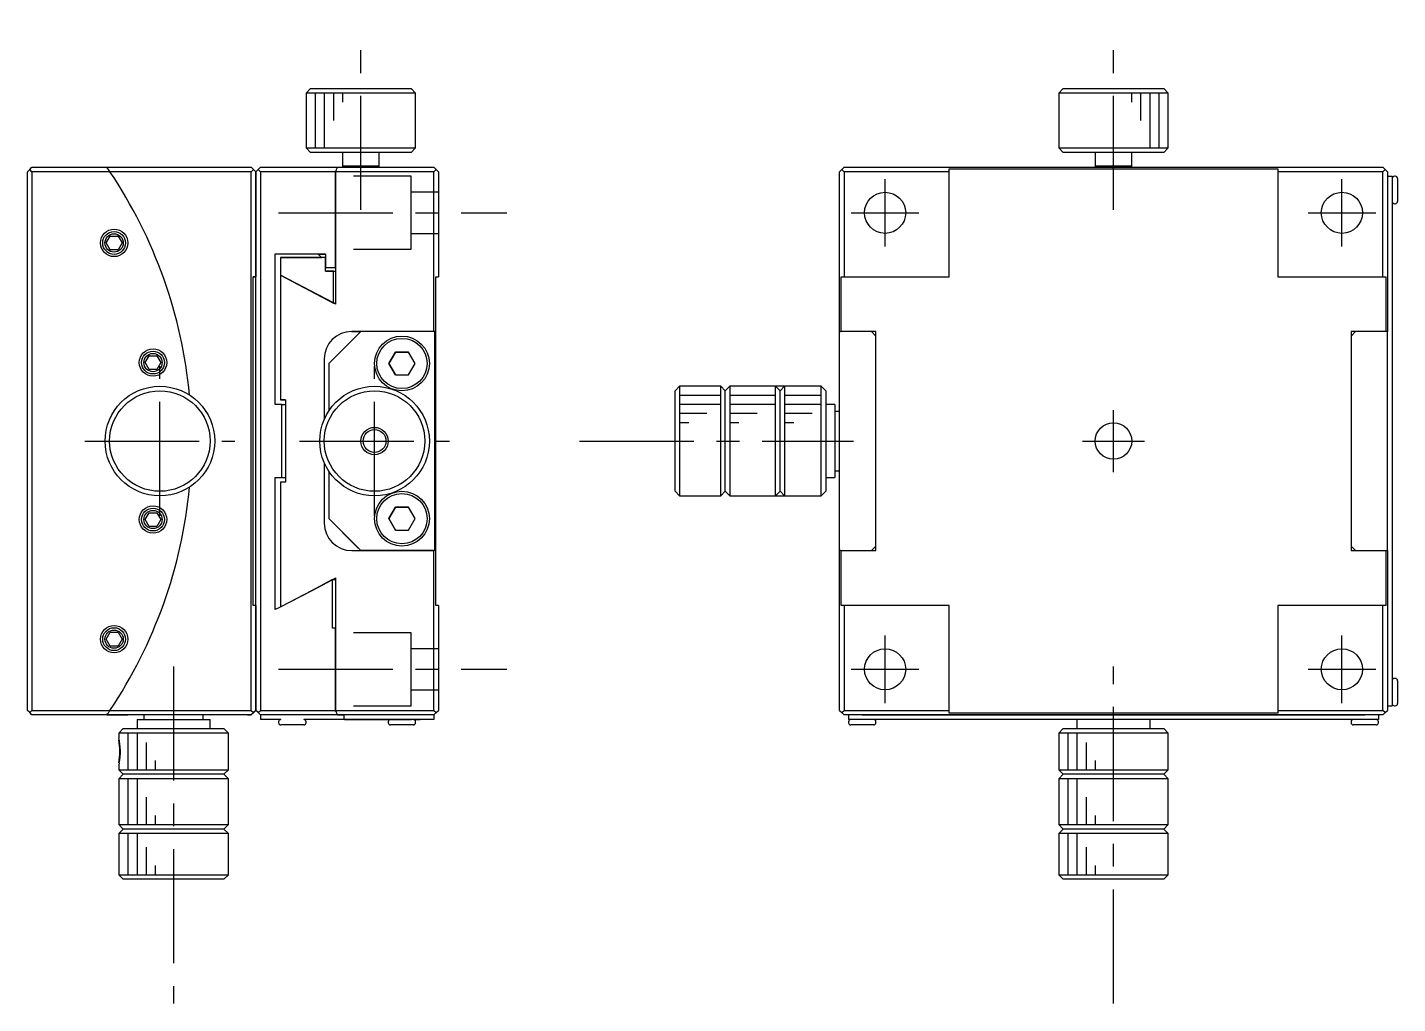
# Model space of a CAD drawing. Extents: x 71 to 397, y -9 to 236.
# Drawn here: x 246.8 to 396.8, y 68.9 to 175.9 of the extents above; entities that cross this region are included whole.
import ezdxf

# ---------------------------------------------------------------- set-up
doc = ezdxf.new("R2010")
doc.units = 0
doc.header["$LTSCALE"] = 10
doc.linetypes.add('CENTER', pattern=[2, 1.25, -0.25, 0.25, -0.25])
doc.linetypes.add('DASHED', pattern=[3.5, 2, -1.5])
doc.layers.get('0').update_dxf_attribs({"linetype": 'CONTINUOUS'})
doc.layers.add('CENTER', color=1, linetype='CENTER')

msp = doc.modelspace()

# ---------------------------------------------------------------- linework, layer by layer
at = {"color": 7, "linetype": 'CONTINUOUS'}
for p, q in [((277.833135, 169.159496), (277.333135, 168.659496)), ((289.333135, 168.659496), (277.333135, 168.659496)), ((277.333135, 168.659496), (277.333135, 162.659496)), ((277.833135, 169.159496), (288.833135, 169.159496)), ((289.333135, 168.659496), (288.833135, 169.159496)), ((289.333135, 162.659496), (289.333135, 168.659496)), ((360.224939, 169.159496), (359.724939, 168.659496)), ((365.724939, 168.659496), (359.724939, 168.659496)), ((359.724939, 168.659496), (359.724939, 162.659496)), ((360.224939, 169.159496), (365.724939, 169.159496)), ((365.724939, 169.159496), (371.224939, 169.159496)), ((371.724939, 168.659496), (365.724939, 168.659496)), ((371.724939, 168.659496), (371.224939, 169.159496)), ((371.724939, 162.659496), (371.724939, 168.659496)), ((277.333135, 162.659496), (289.333135, 162.659496)), ((277.333135, 162.659496), (277.833135, 162.159496)), ((288.833135, 162.159496), (277.833135, 162.159496)), ((281.333135, 162.159496), (281.333135, 160.659496)), ((285.333135, 160.659496), (285.333135, 162.159496)), ((288.833135, 162.159496), (289.333135, 162.659496)), ((359.724939, 162.659496), (371.724939, 162.659496)), ((359.724939, 162.659496), (360.224939, 162.159496)), ((371.224939, 162.159496), (360.224939, 162.159496)), ((363.724939, 162.159496), (363.724939, 160.659496)), ((367.724939, 160.659496), (367.724939, 162.159496)), ((371.224939, 162.159496), (371.724939, 162.659496)), ((247.083135, 160.29407), (247.333135, 160.54407)), ((247.333135, 160.54407), (255.52524, 160.54407)), ((255.52524, 160.54407), (271.333135, 160.54407)), ((271.333135, 160.54407), (271.583135, 160.29407)), ((272.083135, 160.29407), (272.333135, 160.54407)), ((272.333135, 160.54407), (280.78783, 160.54407)), ((280.78783, 160.54407), (291.333135, 160.54407)), ((285.33314, 160.659496), (281.33313, 160.659496)), ((281.333135, 160.664496), (281.333135, 160.659496)), ((281.333135, 160.659496), (281.333135, 160.544089)), ((281.333135, 160.659496), (281.333135, 160.654496)), ((285.333135, 160.659496), (285.333135, 160.664496)), ((285.333135, 160.544089), (285.333135, 160.659496)), ((285.333135, 160.654496), (285.333135, 160.659496)), ((291.333135, 160.54407), (291.583135, 160.29407)), ((336.224939, 160.54407), (335.974939, 160.29407)), ((336.224939, 160.54407), (367.724939, 160.54407)), ((367.724944, 160.659496), (363.724934, 160.659496)), ((363.724939, 160.664496), (363.724939, 160.659496)), ((363.724939, 160.659496), (363.724939, 160.654496)), ((363.724939, 160.659496), (363.724939, 160.544089)), ((367.724939, 160.659496), (367.724939, 160.664496)), ((367.724939, 160.654496), (367.724939, 160.659496)), ((367.724939, 160.544089), (367.724939, 160.659496)), ((367.724939, 160.54407), (395.224939, 160.54407)), ((395.474939, 160.29407), (395.224939, 160.54407)), ((246.833135, 160.04407), (247.083135, 160.29407)), ((246.833135, 101.04407), (246.833135, 160.04407)), ((247.333135, 160.04407), (247.083135, 160.29407)), ((247.333135, 160.04407), (247.333135, 101.04407)), ((255.864374, 160.04407), (247.333135, 160.04407)), ((271.333135, 160.04407), (255.864374, 160.04407)), ((271.583135, 160.29407), (271.333135, 160.04407)), ((271.333135, 101.04407), (271.333135, 160.04407)), ((271.833135, 160.04407), (271.583135, 160.29407)), ((272.083135, 160.29407), (271.833135, 160.04407)), ((271.833135, 160.04407), (271.833135, 148.54407)), ((271.833135, 148.54407), (271.833135, 160.04407)), ((272.333135, 160.04407), (272.083135, 160.29407)), ((280.571771, 160.04407), (272.333135, 160.04407)), ((272.333135, 160.04407), (272.333135, 101.04407)), ((280.571771, 160.04407), (280.571771, 149.54407)), ((291.333135, 160.04407), (280.571771, 160.04407)), ((280.571771, 149.54407), (280.571771, 160.04407)), ((291.583135, 160.29407), (291.333135, 160.04407)), ((291.333135, 142.54407), (291.333135, 160.04407)), ((291.833135, 160.04407), (291.583135, 160.29407)), ((291.833135, 160.04407), (291.833135, 148.54407)), ((335.974939, 160.29407), (335.724939, 160.04407)), ((335.724939, 142.54407), (335.724939, 160.04407)), ((336.224939, 160.04407), (335.974939, 160.29407)), ((347.724939, 160.04407), (336.224939, 160.04407)), ((336.224939, 160.04407), (336.224939, 148.54407)), ((347.724939, 160.34407), (383.724939, 160.34407)), ((347.724939, 160.04407), (347.724939, 160.34407)), ((347.724939, 148.54407), (347.724939, 160.04407)), ((383.724939, 160.34407), (383.724939, 160.04407)), ((395.224939, 160.04407), (383.724939, 160.04407)), ((383.724939, 160.04407), (383.724939, 148.54407)), ((395.224939, 160.04407), (395.474939, 160.29407)), ((395.224939, 148.54407), (395.224939, 160.04407)), ((395.724939, 160.04407), (395.474939, 160.29407)), ((395.724939, 160.04407), (395.724939, 142.54407)), ((395.724939, 159.54407), (396.224939, 159.54407)), ((395.724939, 159.54407), (396.224939, 159.54407)), ((396.224939, 159.54407), (396.224939, 158.04407)), ((396.574939, 159.54407), (396.474939, 159.54407)), ((396.824939, 159.29407), (396.824939, 156.79407)), ((396.224939, 158.04407), (396.224939, 103.04407)), ((396.474939, 156.54407), (396.574939, 156.54407)), ((255.45711, 152.24407), (255.890122, 152.99407)), ((255.890122, 152.99407), (256.756148, 152.99407)), ((256.756148, 152.99407), (257.189161, 152.24407)), ((255.890122, 151.49407), (255.45711, 152.24407)), ((256.756148, 151.49407), (255.890122, 151.49407)), ((257.189161, 152.24407), (256.756148, 151.49407)), ((273.970081, 151.04407), (279.479273, 151.04407)), ((273.970081, 134.54407), (273.970081, 151.04407)), ((279.479273, 150.659496), (274.524841, 150.659496)), ((274.524841, 150.659496), (274.524841, 148.719496)), ((274.524841, 150.659496), (279.011909, 150.659496)), ((278.713135, 151.04405), (278.713135, 150.95827)), ((278.713135, 150.95827), (278.963135, 150.70827)), ((279.479273, 150.95827), (278.713135, 150.95827)), ((278.963135, 150.70827), (279.011909, 150.659496)), ((279.011909, 150.659496), (278.963135, 150.659496)), ((279.479273, 150.659496), (278.963135, 150.659496)), ((279.479273, 151.04407), (279.479273, 150.659496)), ((279.479273, 149.54407), (279.479273, 150.659496)), ((279.479273, 150.659496), (279.479273, 149.54407)), ((271.533135, 148.54407), (271.833135, 148.54407)), ((271.533135, 112.54407), (271.533135, 148.54407)), ((271.833135, 148.54407), (271.533135, 148.54407)), ((271.833135, 112.54407), (271.833135, 148.54407)), ((274.524841, 148.719496), (280.353497, 145.65954)), ((274.524841, 148.719496), (274.524841, 135.04407)), ((280.398185, 145.635904), (274.524841, 148.719496)), ((279.479273, 149.159496), (279.479273, 149.54407)), ((279.479273, 149.54407), (280.571771, 149.54407)), ((280.353497, 149.159496), (279.479273, 149.159496)), ((279.479273, 149.159496), (280.571771, 149.159496)), ((280.353497, 145.65954), (280.353497, 149.159496)), ((280.353497, 149.159496), (280.571771, 149.159496)), ((280.571771, 149.54407), (280.571771, 145.54407)), ((291.533135, 148.54407), (291.833135, 148.54407)), ((291.533135, 142.54407), (291.533135, 148.54407)), ((291.533135, 148.54407), (291.833135, 148.54407)), ((335.924939, 142.54407), (335.924939, 148.54407)), ((335.924939, 148.54407), (336.224939, 148.54407)), ((336.224939, 148.54407), (347.724939, 148.54407)), ((383.724939, 148.54407), (395.224939, 148.54407)), ((395.224939, 148.54407), (395.524939, 148.54407)), ((395.524939, 148.54407), (395.524939, 142.54407)), ((280.353497, 145.65954), (280.571771, 145.65954)), ((280.571771, 145.54407), (280.398185, 145.635904)), ((283.333135, 142.54407), (279.833135, 139.04407)), ((283.333135, 142.54407), (282.333135, 142.54407)), ((282.333135, 142.54407), (283.333135, 142.54407)), ((291.333135, 142.54407), (283.333135, 142.54407)), ((291.333135, 142.54407), (283.333135, 142.54407)), ((291.433135, 142.54407), (291.333135, 142.54407)), ((291.433135, 118.54407), (291.433135, 142.54407)), ((291.433135, 142.54407), (291.533135, 142.54407)), ((291.533135, 142.54407), (291.433135, 142.54407)), ((291.533135, 118.54407), (291.533135, 142.54407)), ((335.724939, 132.54407), (335.724939, 142.54407)), ((335.724939, 142.54407), (335.824939, 142.54407)), ((335.924939, 142.54407), (335.824939, 142.54407)), ((339.724939, 142.54407), (335.924939, 142.54407)), ((339.724939, 142.04407), (339.224939, 142.54407)), ((339.724939, 118.54407), (339.724939, 142.54407)), ((391.724939, 142.04407), (392.224939, 142.54407)), ((395.524939, 142.54407), (391.724939, 142.54407)), ((391.724939, 142.54407), (391.724939, 118.54407)), ((395.724939, 142.54407), (395.524939, 142.54407)), ((395.724939, 118.54407), (395.724939, 142.54407)), ((259.71711, 139.13907), (260.150122, 139.88907)), ((260.150122, 139.88907), (261.016148, 139.88907)), ((261.016148, 139.88907), (261.449161, 139.13907)), ((279.333135, 139.54407), (279.333135, 132.941985)), ((287.111447, 140.29407), (286.38976, 139.04407)), ((286.38976, 139.04407), (287.111447, 140.29407)), ((288.554823, 140.29407), (287.111447, 140.29407)), ((287.111447, 140.29407), (288.554823, 140.29407)), ((289.276511, 139.04407), (288.554823, 140.29407)), ((260.150122, 138.38907), (259.71711, 139.13907)), ((261.016148, 138.38907), (260.150122, 138.38907)), ((261.449161, 139.13907), (261.016148, 138.38907)), ((279.833135, 139.04407), (279.833135, 133.860694)), ((286.38976, 139.04407), (287.111447, 137.79407)), ((287.111447, 137.79407), (286.38976, 139.04407)), ((288.554823, 137.79407), (289.276511, 139.04407)), ((287.111447, 137.79407), (288.554823, 137.79407)), ((318.224939, 136.54407), (317.724939, 136.04407)), ((318.224939, 136.54407), (318.224939, 130.54407)), ((322.724939, 136.54407), (318.224939, 136.54407)), ((322.724939, 130.54407), (322.724939, 136.54407)), ((323.224939, 136.04407), (322.724939, 136.54407)), ((323.724939, 136.54407), (323.224939, 136.04407)), ((323.724939, 136.54407), (323.724939, 124.54407)), ((328.724939, 136.54407), (323.724939, 136.54407)), ((328.724939, 136.54407), (327.609513, 136.54407)), ((328.724939, 130.54407), (328.724939, 136.54407)), ((329.724939, 136.54407), (328.724939, 136.54407)), ((329.224939, 136.04407), (328.724939, 136.54407)), ((329.724939, 136.54407), (329.224939, 136.04407)), ((329.724939, 136.54407), (329.724939, 124.54407)), ((333.609513, 136.54407), (329.724939, 136.54407)), ((333.724939, 136.54407), (329.724939, 136.54407)), ((333.724939, 124.54407), (333.724939, 136.54407)), ((334.224939, 136.04407), (333.724939, 136.54407)), ((274.524841, 135.04407), (275.078688, 135.04407)), ((275.078688, 135.04407), (274.524841, 135.04407)), ((275.078688, 135.04407), (275.078688, 126.04407)), ((317.724939, 130.54407), (317.724939, 136.04407)), ((323.224939, 130.54407), (323.224939, 136.04407)), ((329.224939, 130.54407), (329.224939, 136.04407)), ((334.224939, 136.04407), (334.224939, 125.04407)), ((274.69109, 134.54407), (273.970081, 134.54407)), ((274.69109, 126.54407), (274.69109, 134.54407)), ((274.69109, 134.54407), (275.078688, 134.54407)), ((335.224939, 134.54407), (334.224939, 134.54407)), ((335.224939, 134.54407), (335.224939, 126.54407)), ((335.724939, 133.79407), (335.224939, 133.79407)), ((335.724939, 118.54407), (335.724939, 132.54407)), ((317.724939, 125.04407), (317.724939, 130.54407)), ((318.224939, 130.54407), (318.224939, 124.54407)), ((322.724939, 124.54407), (322.724939, 130.54407)), ((323.224939, 125.04407), (323.224939, 130.54407)), ((328.724939, 124.54407), (328.724939, 130.54407)), ((329.224939, 125.04407), (329.224939, 130.54407)), ((279.333135, 128.146154), (279.333135, 121.54407)), ((273.970081, 126.54407), (274.69109, 126.54407)), ((273.970081, 112.079968), (273.970081, 126.54407)), ((274.524841, 126.04407), (274.524841, 112.368643)), ((275.078688, 126.04407), (274.524841, 126.04407)), ((274.69109, 126.54407), (275.078688, 126.54407)), ((279.833135, 127.227445), (279.833135, 122.04407)), ((334.224939, 126.54407), (335.224939, 126.54407)), ((335.224939, 127.29407), (335.724939, 127.29407)), ((317.724939, 125.04407), (318.224939, 124.54407)), ((318.224939, 124.54407), (322.724939, 124.54407)), ((322.724939, 124.54407), (323.224939, 125.04407)), ((323.224939, 125.04407), (323.724939, 124.54407)), ((323.724939, 124.54407), (328.724939, 124.54407)), ((327.609513, 124.54407), (328.724939, 124.54407)), ((328.724939, 124.54407), (329.224939, 125.04407)), ((328.724939, 124.54407), (329.724939, 124.54407)), ((329.224939, 125.04407), (329.724939, 124.54407)), ((329.724939, 124.54407), (333.609513, 124.54407)), ((329.724939, 124.54407), (333.724939, 124.54407)), ((333.724939, 124.54407), (334.224939, 125.04407)), ((287.111447, 123.29407), (286.38976, 122.04407)), ((286.38976, 122.04407), (287.111447, 123.29407)), ((288.554823, 123.29407), (287.111447, 123.29407)), ((287.111447, 123.29407), (288.554823, 123.29407)), ((289.276511, 122.04407), (288.554823, 123.29407)), ((259.71711, 121.94907), (260.150122, 122.69907)), ((260.150122, 121.19907), (259.71711, 121.94907)), ((260.150122, 122.69907), (261.016148, 122.69907)), ((261.016148, 122.69907), (261.449161, 121.94907)), ((261.449161, 121.94907), (261.016148, 121.19907)), ((279.833135, 122.04407), (283.333135, 118.54407)), ((282.833135, 119.04407), (279.833135, 122.04407)), ((286.38976, 122.04407), (287.111447, 120.79407)), ((287.111447, 120.79407), (286.38976, 122.04407)), ((288.554823, 120.79407), (289.276511, 122.04407)), ((261.016148, 121.19907), (260.150122, 121.19907)), ((287.111447, 120.79407), (288.554823, 120.79407)), ((282.333135, 118.54407), (283.333135, 118.54407)), ((282.833135, 119.04407), (283.333135, 118.54407)), ((291.333135, 118.54407), (283.333135, 118.54407)), ((283.333135, 118.54407), (291.333135, 118.54407)), ((291.433135, 118.54407), (291.333135, 118.54407)), ((291.333135, 101.04407), (291.333135, 118.54407)), ((291.433135, 118.54407), (291.533135, 118.54407)), ((291.533135, 112.54407), (291.533135, 118.54407)), ((335.824939, 118.54407), (335.724939, 118.54407)), ((335.724939, 101.04407), (335.724939, 118.54407)), ((335.824939, 118.54407), (335.924939, 118.54407)), ((335.924939, 112.54407), (335.924939, 118.54407)), ((335.924939, 118.54407), (339.724939, 118.54407)), ((339.224939, 118.54407), (339.724939, 119.04407)), ((392.224939, 118.54407), (391.724939, 119.04407)), ((391.724939, 118.54407), (395.524939, 118.54407)), ((395.524939, 118.54407), (395.524939, 112.54407)), ((395.524939, 118.54407), (395.724939, 118.54407)), ((395.724939, 118.54407), (395.724939, 101.04407)), ((280.32756, 115.414882), (280.571771, 115.54407)), ((280.571771, 115.54407), (280.571771, 110.04407)), ((274.524841, 112.368643), (277.91482, 114.142636)), ((277.91482, 114.142636), (274.56375, 112.388908)), ((277.91482, 114.142636), (280.258285, 115.378249)), ((280.244318, 115.370864), (277.91482, 114.142636)), ((280.244318, 110.04407), (280.244318, 115.370864)), ((280.244318, 115.370864), (280.571771, 115.370864)), ((280.258285, 115.378249), (280.32756, 115.414882)), ((271.833135, 112.54407), (271.533135, 112.54407)), ((271.833135, 112.54407), (271.833135, 101.04407)), ((271.833135, 101.04407), (271.833135, 112.54407)), ((291.833135, 112.54407), (291.533135, 112.54407)), ((291.833135, 112.54407), (291.833135, 101.04407)), ((336.224939, 112.54407), (335.924939, 112.54407)), ((336.224939, 112.54407), (336.224939, 101.04407)), ((347.724939, 112.54407), (336.224939, 112.54407)), ((347.724939, 101.04407), (347.724939, 112.54407)), ((383.724939, 112.54407), (383.724939, 101.04407)), ((395.224939, 112.54407), (383.724939, 112.54407)), ((395.224939, 101.04407), (395.224939, 112.54407)), ((395.524939, 112.54407), (395.224939, 112.54407)), ((274.436149, 112.322459), (273.970081, 112.079968)), ((274.56375, 112.388908), (274.436149, 112.322459)), ((255.45711, 108.84407), (255.890122, 109.59407)), ((255.890122, 109.59407), (256.756148, 109.59407)), ((256.756148, 109.59407), (257.189161, 108.84407)), ((280.571771, 110.04407), (280.244318, 110.04407)), ((280.571771, 110.04407), (280.571771, 101.04407)), ((280.571771, 101.04407), (280.571771, 110.04407)), ((255.890122, 108.09407), (255.45711, 108.84407)), ((256.756148, 108.09407), (255.890122, 108.09407)), ((257.189161, 108.84407), (256.756148, 108.09407)), ((396.574939, 104.54407), (396.474939, 104.54407)), ((396.824939, 104.29407), (396.824939, 101.79407)), ((396.224939, 103.04407), (396.224939, 101.54407)), ((247.083135, 100.79407), (246.833135, 101.04407)), ((247.083135, 100.79407), (247.333135, 101.04407)), ((247.333135, 100.54407), (247.083135, 100.79407)), ((247.333135, 101.04407), (255.864374, 101.04407)), ((255.52524, 100.54407), (247.333135, 100.54407)), ((271.333135, 100.54407), (255.52524, 100.54407)), ((255.52524, 100.54407), (257.833135, 100.54407)), ((255.864374, 101.04407), (271.333135, 101.04407)), ((260.333135, 100.54407), (257.333135, 100.54407)), ((257.833135, 100.54407), (257.333135, 100.54407)), ((259.583135, 100.54407), (259.583135, 100.04407)), ((261.333135, 100.54407), (260.333135, 100.54407)), ((270.933135, 100.54407), (261.333135, 100.54407)), ((266.083135, 100.04407), (266.083135, 100.54407)), ((271.333135, 100.54407), (270.933135, 100.54407)), ((270.933135, 100.54407), (271.333135, 100.54407)), ((270.933135, 100.54407), (271.333135, 100.54407)), ((271.333135, 101.04407), (271.583135, 100.79407)), ((271.583135, 100.79407), (271.333135, 100.54407)), ((271.533135, 100.74407), (271.333135, 100.54407)), ((271.533135, 100.74407), (271.833135, 101.04407)), ((271.833135, 101.04407), (271.583135, 100.79407)), ((272.083135, 100.79407), (271.833135, 101.04407)), ((272.083135, 100.79407), (272.333135, 101.04407)), ((272.333135, 100.54407), (272.083135, 100.79407)), ((272.333135, 101.04407), (280.571771, 101.04407)), ((272.333135, 100.54407), (272.333135, 100.04407)), ((280.78783, 100.54407), (272.333135, 100.54407)), ((280.571771, 101.04407), (291.333135, 101.04407)), ((291.333135, 100.54407), (280.78783, 100.54407)), ((280.78783, 100.54407), (281.487222, 100.54407)), ((281.487222, 100.54407), (281.487222, 100.04407)), ((291.333135, 101.04407), (291.583135, 100.79407)), ((291.583135, 100.79407), (291.333135, 100.54407)), ((291.333135, 100.54407), (291.583135, 100.79407)), ((291.333135, 100.54407), (291.333135, 100.04407)), ((291.533135, 100.74407), (291.833135, 101.04407)), ((291.833135, 101.04407), (291.533135, 100.74407)), ((291.583135, 100.79407), (291.833135, 101.04407)), ((291.583135, 100.79407), (291.833135, 101.04407)), ((335.724939, 101.04407), (335.974939, 100.79407)), ((335.974939, 100.79407), (336.224939, 101.04407)), ((335.974939, 100.79407), (336.224939, 100.54407)), ((336.224939, 101.04407), (347.724939, 101.04407)), ((338.224939, 100.54407), (336.224939, 100.54407)), ((336.724939, 100.54407), (336.724939, 100.04407)), ((336.724939, 100.54407), (336.724939, 100.04407)), ((338.224939, 100.54407), (393.224939, 100.54407)), ((393.224939, 100.54407), (338.224939, 100.54407)), ((347.724939, 100.74407), (347.724939, 101.04407)), ((383.724939, 100.74407), (347.724939, 100.74407)), ((383.724939, 101.04407), (383.724939, 100.74407)), ((383.724939, 101.04407), (395.224939, 101.04407)), ((395.224939, 100.54407), (393.224939, 100.54407)), ((394.724939, 100.54407), (394.724939, 100.04407)), ((394.724939, 100.54407), (394.724939, 100.04407)), ((395.474939, 100.79407), (395.224939, 101.04407)), ((395.224939, 100.54407), (395.474939, 100.79407)), ((395.474939, 100.79407), (395.724939, 101.04407)), ((395.724939, 101.54407), (396.224939, 101.54407)), ((395.724939, 101.54407), (396.224939, 101.54407)), ((396.474939, 101.54407), (396.574939, 101.54407)), ((257.333135, 99.04407), (256.833135, 98.54407)), ((257.333135, 99.04407), (268.333135, 99.04407)), ((258.833135, 100.04407), (258.833135, 99.04407)), ((258.833135, 100.04407), (266.833135, 100.04407)), ((266.833135, 99.04407), (266.833135, 100.04407)), ((268.833135, 98.54407), (268.333135, 99.04407)), ((273.833135, 100.04407), (272.333135, 100.04407)), ((274.583135, 100.04407), (273.833135, 100.04407)), ((274.333135, 99.79407), (274.333135, 99.69407)), ((277.083135, 99.44407), (274.583135, 99.44407)), ((275.708135, 99.44407), (275.083135, 99.44407)), ((275.958135, 99.44407), (275.708135, 99.44407)), ((276.583135, 99.44407), (275.958135, 99.44407)), ((280.33131, 100.04407), (277.083135, 100.04407)), ((277.333135, 99.69407), (277.333135, 99.79407)), ((281.256961, 100.04407), (280.33131, 100.04407)), ((281.487222, 100.04407), (281.256961, 100.04407)), ((282.487222, 100.04407), (281.487222, 100.04407)), ((281.557563, 100.04407), (281.487222, 100.04407)), ((281.557563, 100.04407), (285.909761, 100.04407)), ((289.833135, 100.04407), (282.487222, 100.04407)), ((285.909761, 100.04407), (286.08491, 100.04407)), ((285.909761, 100.04407), (286.576589, 100.04407)), ((286.08491, 100.04407), (286.241738, 100.04407)), ((286.08491, 100.04407), (286.576589, 100.04407)), ((286.241738, 100.04407), (286.380207, 100.04407)), ((286.241738, 100.04407), (286.576589, 100.04407)), ((286.333135, 99.79407), (286.333135, 99.69407)), ((286.380207, 100.04407), (286.500283, 100.04407)), ((286.380207, 100.04407), (286.576589, 100.04407)), ((286.500283, 100.04407), (286.601935, 100.04407)), ((289.083135, 99.44407), (286.583135, 99.44407)), ((286.601935, 100.04407), (286.68514, 100.04407)), ((286.68514, 100.04407), (286.749876, 100.04407)), ((286.749876, 100.04407), (286.796127, 100.04407)), ((286.783135, 100.04407), (286.833135, 100.04407)), ((286.783135, 100.04407), (288.883135, 100.04407)), ((286.796127, 100.04407), (286.823883, 100.04407)), ((287.708135, 99.44407), (287.083135, 99.44407)), ((287.958135, 99.44407), (287.708135, 99.44407)), ((288.583135, 99.44407), (287.958135, 99.44407)), ((288.833135, 100.04407), (288.883135, 100.04407)), ((288.833135, 100.04407), (288.883135, 100.04407)), ((288.833135, 100.04407), (288.883135, 100.04407)), ((289.082279, 100.04407), (289.833135, 100.04407)), ((289.833135, 100.04407), (289.083135, 100.04407)), ((289.860514, 100.04407), (289.083135, 100.04407)), ((289.083135, 100.04407), (289.592687, 100.04407)), ((289.089682, 100.04407), (289.592687, 100.04407)), ((289.860514, 100.04407), (289.089682, 100.04407)), ((289.333135, 99.69407), (289.333135, 99.79407)), ((290.833135, 100.04407), (289.833135, 100.04407)), ((291.333135, 100.04407), (289.833135, 100.04407)), ((291.333135, 100.04407), (289.833135, 100.04407)), ((338.224939, 100.04407), (336.724939, 100.04407)), ((336.724939, 99.79407), (336.724939, 99.69407)), ((339.474939, 99.44407), (336.974939, 99.44407)), ((393.224939, 100.04407), (338.224939, 100.04407)), ((339.724939, 99.69407), (339.724939, 99.79407)), ((360.224939, 99.04407), (359.724939, 98.54407)), ((360.224939, 99.04407), (371.224939, 99.04407)), ((361.724939, 100.04407), (361.724939, 99.04407)), ((369.724939, 99.04407), (369.724939, 100.04407)), ((371.724939, 98.54407), (371.224939, 99.04407)), ((391.724939, 99.79407), (391.724939, 99.69407)), ((394.474939, 99.44407), (391.974939, 99.44407)), ((394.724939, 100.04407), (393.224939, 100.04407)), ((394.724939, 99.69407), (394.724939, 99.79407)), ((256.833135, 98.54407), (256.833135, 98.044065)), ((268.833135, 98.54407), (256.833135, 98.54407)), ((268.833135, 94.54407), (268.833135, 98.54407)), ((371.724939, 98.54407), (359.724939, 98.54407)), ((359.724939, 98.54407), (359.724939, 94.54407)), ((371.724939, 94.54407), (371.724939, 98.54407)), ((256.833135, 95.044075), (256.833135, 94.54407)), ((256.833135, 94.54407), (257.333135, 94.04407)), ((256.833135, 94.54407), (268.833135, 94.54407)), ((268.333135, 94.04407), (268.833135, 94.54407)), ((359.724939, 94.54407), (371.724939, 94.54407)), ((359.724939, 94.54407), (360.224939, 94.04407)), ((371.224939, 94.04407), (371.724939, 94.54407)), ((257.333135, 94.04407), (256.833135, 93.54407)), ((256.833135, 93.54407), (256.833135, 88.54407)), ((268.833135, 93.54407), (256.833135, 93.54407)), ((268.333135, 94.04407), (257.333135, 94.04407)), ((268.833135, 93.54407), (268.333135, 94.04407)), ((268.833135, 88.54407), (268.833135, 93.54407)), ((360.224939, 94.04407), (359.724939, 93.54407)), ((365.724939, 93.54407), (359.724939, 93.54407)), ((359.724939, 93.54407), (359.724939, 88.54407)), ((365.724939, 94.04407), (360.224939, 94.04407)), ((371.224939, 94.04407), (365.724939, 94.04407)), ((371.724939, 93.54407), (365.724939, 93.54407)), ((371.724939, 93.54407), (371.224939, 94.04407)), ((371.724939, 88.54407), (371.724939, 93.54407)), ((256.833135, 88.54407), (257.333135, 88.04407)), ((256.833135, 88.54407), (268.833135, 88.54407)), ((268.333135, 88.04407), (268.833135, 88.54407)), ((359.724939, 88.54407), (371.724939, 88.54407)), ((359.724939, 88.54407), (360.224939, 88.04407)), ((371.224939, 88.04407), (371.724939, 88.54407)), ((257.333135, 88.04407), (256.833135, 87.54407)), ((256.833135, 87.54407), (256.833135, 83.04407)), ((268.833135, 87.54407), (256.833135, 87.54407)), ((268.333135, 88.04407), (257.333135, 88.04407)), ((268.833135, 87.54407), (268.333135, 88.04407)), ((268.833135, 83.04407), (268.833135, 87.54407)), ((360.224939, 88.04407), (359.724939, 87.54407)), ((365.724939, 87.54407), (359.724939, 87.54407)), ((359.724939, 87.54407), (359.724939, 83.04407)), ((365.724939, 88.04407), (360.224939, 88.04407)), ((371.224939, 88.04407), (365.724939, 88.04407)), ((371.724939, 87.54407), (365.724939, 87.54407)), ((371.724939, 87.54407), (371.224939, 88.04407)), ((371.724939, 83.04407), (371.724939, 87.54407)), ((256.833135, 83.04407), (257.333135, 82.54407)), ((256.833135, 83.04407), (268.833135, 83.04407)), ((261.33314, 82.54407), (257.333135, 82.54407)), ((268.333135, 82.54407), (257.333135, 82.54407)), ((268.333135, 82.54407), (264.33313, 82.54407)), ((268.333135, 82.54407), (268.833135, 83.04407)), ((359.724939, 83.04407), (365.724939, 83.04407)), ((359.724939, 83.04407), (360.224939, 82.54407)), ((365.724939, 82.54407), (360.224939, 82.54407)), ((365.724939, 83.04407), (371.724939, 83.04407)), ((371.224939, 82.54407), (365.724939, 82.54407)), ((371.224939, 82.54407), (371.724939, 83.04407))]:
    msp.add_line(p, q, dxfattribs=at)
at = {"color": 3, "linetype": 'CONTINUOUS'}
for p, q in [((278.333135, 168.659496), (278.333135, 162.659496)), ((279.333135, 168.659496), (279.333135, 162.659496)), ((280.333135, 168.659496), (280.333135, 165.659496)), ((281.333135, 168.659496), (281.333135, 167.659496)), ((367.724939, 167.659496), (367.724939, 168.659496)), ((368.724939, 165.659496), (368.724939, 168.659496)), ((369.724939, 162.659496), (369.724939, 168.659496)), ((370.724939, 162.659496), (370.724939, 168.659496)), ((322.724939, 135.54407), (318.224939, 135.54407)), ((328.724939, 135.54407), (323.724939, 135.54407)), ((333.609513, 135.54407), (329.724939, 135.54407)), ((322.724939, 134.54407), (318.224939, 134.54407)), ((321.224939, 133.54407), (318.224939, 133.54407)), ((328.724939, 134.54407), (323.724939, 134.54407)), ((326.724939, 133.54407), (323.724939, 133.54407)), ((333.609513, 134.54407), (329.724939, 134.54407)), ((332.724939, 133.54407), (329.724939, 133.54407)), ((319.224939, 132.54407), (318.224939, 132.54407)), ((324.724939, 132.54407), (323.724939, 132.54407)), ((330.724939, 132.54407), (329.724939, 132.54407)), ((257.833135, 98.54407), (257.833135, 94.54407)), ((258.833135, 98.54407), (258.833135, 94.54407)), ((259.833135, 97.54407), (259.833135, 94.54407)), ((360.724939, 98.54407), (360.724939, 94.54407)), ((361.724939, 98.54407), (361.724939, 94.54407)), ((362.724939, 97.54407), (362.724939, 94.54407)), ((256.888255, 95.28249), (256.833135, 95.044075)), ((260.833135, 95.54407), (260.833135, 94.54407)), ((363.724939, 95.54407), (363.724939, 94.54407)), ((257.833135, 93.54407), (257.833135, 88.54407)), ((258.833135, 93.54407), (258.833135, 88.54407)), ((360.724939, 93.54407), (360.724939, 88.54407)), ((361.724939, 93.54407), (361.724939, 88.54407)), ((259.833135, 91.54407), (259.833135, 88.54407)), ((362.724939, 91.54407), (362.724939, 88.54407)), ((260.833135, 89.54407), (260.833135, 88.54407)), ((363.724939, 89.54407), (363.724939, 88.54407)), ((257.833135, 87.54407), (257.833135, 83.04407)), ((258.833135, 87.54407), (258.833135, 83.04407)), ((360.724939, 87.54407), (360.724939, 83.04407)), ((361.724939, 87.54407), (361.724939, 83.04407)), ((259.833135, 86.04407), (259.833135, 83.04407)), ((362.724939, 86.04407), (362.724939, 83.04407)), ((260.833135, 84.04407), (260.833135, 83.04407)), ((363.724939, 84.04407), (363.724939, 83.04407))]:
    msp.add_line(p, q, dxfattribs=at)
at = {"color": 3, "linetype": 'DASHED'}
for p, q in [((288.833135, 159.54407), (282.54379, 159.54407)), ((288.833135, 155.54407), (288.833135, 159.54407)), ((291.833135, 157.79407), (288.833135, 157.79407)), ((288.833135, 151.54407), (288.833135, 155.54407)), ((288.833135, 153.29407), (291.833135, 153.29407)), ((282.54375, 151.54407), (288.833135, 151.54407)), ((288.833135, 109.54407), (282.54379, 109.54407)), ((288.833135, 105.54407), (288.833135, 109.54407)), ((291.833135, 107.79407), (288.833135, 107.79407)), ((288.833135, 102.470803), (288.833135, 105.54407)), ((288.833135, 103.29407), (291.833135, 103.29407)), ((288.833135, 101.84407), (288.833135, 102.421654)), ((282.54375, 101.54407), (288.833135, 101.54407)), ((288.83313, 101.49405), (288.83313, 101.844089))]:
    msp.add_line(p, q, dxfattribs=at)
at = {"color": 7, "linetype": 'CONTINUOUS'}
for centre, radius in [((340.724939, 155.54407), 2.25), ((390.724939, 155.54407), 2.25), ((256.323135, 152.24407), 1.25), ((256.323135, 152.24407), 1), ((287.833135, 139.04407), 3), ((287.833135, 139.04407), 2.75), ((260.583135, 139.13907), 1.25), ((260.583135, 139.13907), 1), ((261.333135, 130.54407), 6), ((284.833135, 130.54407), 6), ((261.333135, 130.54407), 5.5), ((284.833135, 130.54407), 5.5), ((365.724939, 130.54407), 2), ((284.833135, 130.54407), 1.25), ((287.833135, 122.04407), 3), ((287.833135, 122.04407), 2.75), ((260.583135, 121.94907), 1.25), ((260.583135, 121.94907), 1), ((256.323135, 108.84407), 1.25), ((256.323135, 108.84407), 1), ((340.724939, 105.54407), 2.25), ((390.724939, 105.54407), 2.25)]:
    msp.add_circle(centre, radius, dxfattribs=at)
at = {"color": 3, "linetype": 'CONTINUOUS'}
for centre in [(256.323135, 152.24407), (260.583135, 139.13907), (284.833135, 130.54407), (260.583135, 121.94907), (256.323135, 108.84407)]:
    msp.add_circle(centre, 1.5, dxfattribs=at)
at = {"color": 7, "linetype": 'CONTINUOUS'}
for centre, radius, start, end in [((211.833135, 130.54407), 53, 33.82125, 34.474385), ((211.833135, 130.54407), 53, 33.82125, 34.474385), ((211.833135, 190.04407), 75, 336.421822, 336.837931), ((211.833135, 190.04407), 75, 336.421822, 336.837931), ((211.833135, 130.54407), 53, 5.453532, 33.82125), ((211.833135, 130.54407), 53, 5.453532, 33.82125), ((396.474939, 159.29407), 0.25, 90, 180), ((396.574939, 159.29407), 0.25, 0, 90), ((396.474939, 156.79407), 0.25, 180, 270), ((396.574939, 156.79407), 0.25, 270, 0), ((282.333135, 139.54407), 3, 90, 180), ((211.833135, 130.54407), 53, 326.17875, 354.546468), ((211.833135, 130.54407), 53, 326.17875, 354.546468), ((282.333135, 121.54407), 3, 180, 270), ((396.474939, 104.29407), 0.25, 90, 180), ((396.574939, 104.29407), 0.25, 0, 90), ((211.833135, 130.54407), 53, 325.525615, 326.17875), ((211.833135, 130.54407), 53, 325.525615, 326.17875), ((211.833135, 71.04407), 75, 23.162069, 23.578178), ((211.833135, 71.04407), 75, 23.162069, 23.578178), ((396.474939, 101.79407), 0.25, 180, 270), ((396.574939, 101.79407), 0.25, 270, 0), ((274.583135, 99.79407), 0.25, 90, 180), ((274.583135, 99.69407), 0.25, 180, 270), ((277.083135, 99.79407), 0.25, 0, 90), ((277.083135, 99.69407), 0.25, 270, 0), ((286.583135, 99.79407), 0.25, 90, 180), ((286.583135, 99.69407), 0.25, 180, 270), ((289.083135, 99.79407), 0.25, 0, 90), ((289.083135, 99.69407), 0.25, 270, 0), ((336.974939, 99.79407), 0.25, 90, 180), ((336.974939, 99.69407), 0.25, 180, 270), ((339.474939, 99.79407), 0.25, 0, 90), ((339.474939, 99.69407), 0.25, 270, 0), ((391.974939, 99.79407), 0.25, 90, 180), ((391.974939, 99.69407), 0.25, 180, 270), ((394.474939, 99.79407), 0.25, 0, 90), ((394.474939, 99.69407), 0.25, 270, 0), ((250.964569, 96.54407), 6.000214, 347.975737, 12.024263)]:
    msp.add_arc(centre, radius, start, end, dxfattribs=at)
at = {"color": 3, "linetype": 'CONTINUOUS'}
msp.add_arc((251.044373, 96.547186), 5.979165, 347.788722, 14.498176, dxfattribs=at)
at = {"layer": 'CENTER', "color": 1, "linetype": 'CENTER'}
for p, q in [((283.333135, 155.851783), (283.333135, 175.851783)), ((365.724939, 155.851783), (365.724939, 175.851783)), ((340.724939, 151.84407), (340.724939, 159.24407)), ((390.724939, 151.84407), (390.724939, 159.24407)), ((274.333135, 155.54407), (299.333135, 155.54407)), ((337.024939, 155.54407), (344.424939, 155.54407)), ((387.024939, 155.54407), (394.424939, 155.54407)), ((261.333135, 122.34407), (261.333135, 138.74407)), ((284.833135, 122.34407), (284.833135, 138.74407)), ((365.724939, 127.14407), (365.724939, 133.94407)), ((253.133135, 130.54407), (269.533135, 130.54407)), ((276.633135, 130.54407), (293.033135, 130.54407)), ((307.274939, 130.54407), (337.274939, 130.54407)), ((362.324939, 130.54407), (369.124939, 130.54407)), ((340.724939, 101.84407), (340.724939, 109.24407)), ((390.724939, 101.84407), (390.724939, 109.24407)), ((262.833135, 105.851783), (262.833135, 68.926647)), ((274.333135, 105.54407), (299.333135, 105.54407)), ((337.024939, 105.54407), (344.424939, 105.54407)), ((365.724939, 68.926647), (365.724939, 105.851783)), ((387.024939, 105.54407), (394.424939, 105.54407))]:
    msp.add_line(p, q, dxfattribs=at)

doc.saveas('drawing.dxf')
